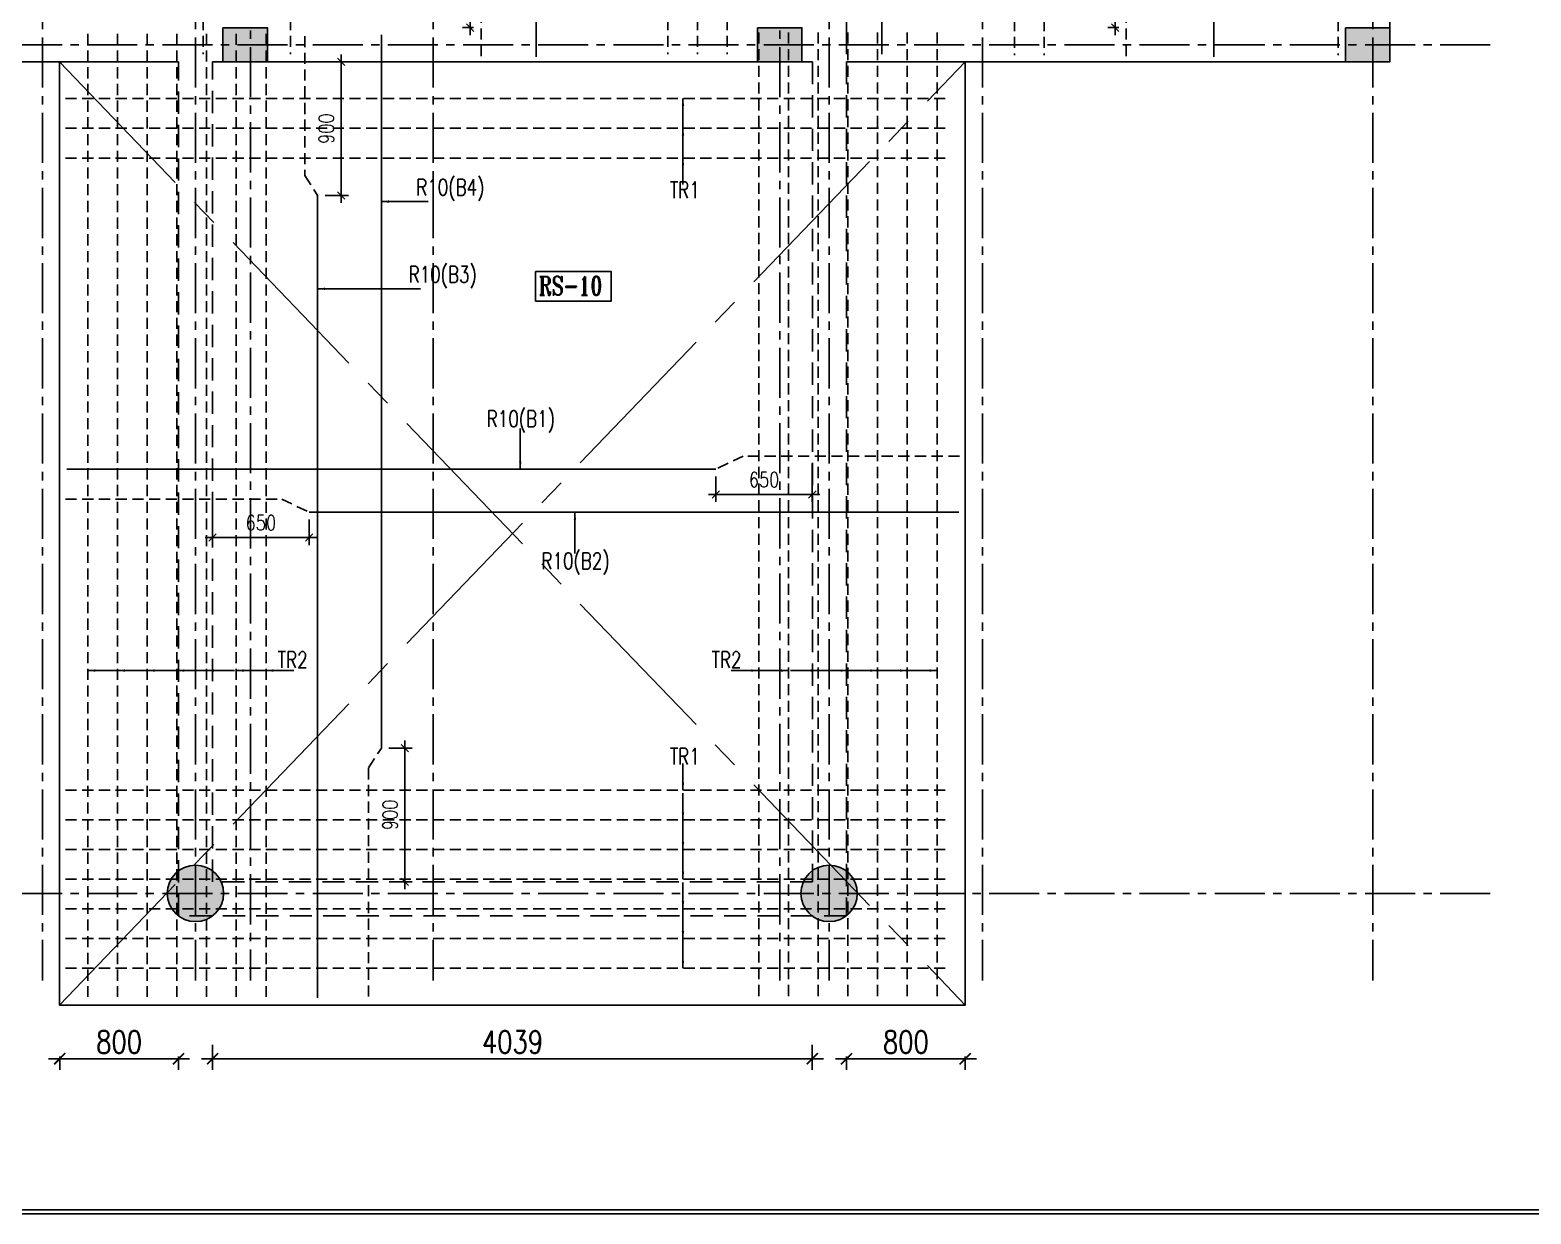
# Model space of a CAD drawing. Header units: millimetres. Extents: x 12977220 to 13113408, y -169657 to -55898.
# Drawn here: x 13070262 to 13080371, y -78142 to -70171 of the extents above; entities that cross this region are included whole.
import ezdxf

# ---------------------------------------------------------------- set-up
doc = ezdxf.new("R2010")
doc.units = ezdxf.units.MM
doc.header["$LTSCALE"] = 3
doc.header["$PDMODE"] = 66
for name, pattern in [('CENTER', [2, 1.25, -0.25, 0.25, -0.25]), ('CENTER2', [1.125, 0.75, -0.125, 0.125, -0.125]), ('HIDDEN', [0.375, 0.25, -0.125])]:
    doc.linetypes.add(name, pattern=pattern)
for name, color, linetype in [('BEAM', 7, 'Continuous'), ('COLUMN', 6, 'Continuous'), ('COLUMN NEW', 112, 'Continuous'), ('COLUMN-NAME', 83, 'Continuous'), ('DIM', 9, 'Continuous'), ('FOOTING', 60, 'Continuous'), ('GRID', 8, 'CENTER'), ('OUTER FRAME', 7, 'Continuous'), ('ROD', 211, 'Continuous'), ('text', 33, 'Continuous'), ('wal1', 1, 'Continuous'), ('WALL', 7, 'Continuous')]:
    doc.layers.add(name, color=color, linetype=linetype)
doc.styles.add('ROMAN', font='ROMANS.SHX', dxfattribs={"width": 0.8})
doc.styles.add('ROMANS', font='romans.shx', dxfattribs={"width": 0.8})
doc.styles.add('ROMANT', font='romant.shx', dxfattribs={"width": 0.75})
doc.styles.add('RS', font='romans.shx')
doc.styles.get("Standard").update_dxf_attribs({"font": 'ARIALBD.TTF', "height": 4.5})
doc.dimstyles.new('Copy of Copy(2) of Standard', dxfattribs={"dimtxt": 6, "dimasz": 4, "dimexe": 0, "dimexo": 0, "dimgap": 2, "dimtad": 1, "dimdec": 4, "dimzin": 3, "dimdsep": 46, "dimlunit": 4, "dimtxsty": 'Standard', "dimcen": 0.09, "dimclrt": 4, "dimadec": 0, "dimazin": 0, "dimtfac": 1, "dimtdec": 4, "dimtofl": 0, "dimtmove": 0, "dimatfit": 3, "dimfxl": 1, "dimtolj": 1, "dimtzin": 0, "dimarcsym": 0})
doc.dimstyles.new('Dim 150-1', dxfattribs={"dimtxt": 2.5, "dimasz": 1.25, "dimexe": 1.25, "dimexo": 1.25, "dimtad": 1, "dimdec": 0, "dimdsep": 46, "dimtxsty": 'ROMANS', "dimblk1": 'ARCHTICK', "dimblk2": 'ARCHTICK', "dimsah": 1, "dimcen": 3.125, "dimdle": 1.25, "dimclrd": 9, "dimclre": 9, "dimclrt": 123, "dimadec": 0, "dimazin": 0, "dimtfac": 1, "dimtdec": 0, "dimtmove": 2, "dimatfit": 2, "dimldrblk": 'DOT', "dimfxl": 100, "dimarcsym": 0})
doc.dimstyles.new('s100', dxfattribs={"dimtxt": 2, "dimasz": 1, "dimexe": 1, "dimexo": 1, "dimgap": 1, "dimtad": 1, "dimdec": 0, "dimzin": 0, "dimdsep": 46, "dimtxsty": 'RS', "dimblk": 'OBLIQUE', "dimcen": 0.09, "dimdle": 1, "dimclrd": 9, "dimclre": 9, "dimclrt": 123, "dimadec": 0, "dimazin": 0, "dimtfac": 1, "dimtdec": 0, "dimtix": 1, "dimtofl": 0, "dimtmove": 0, "dimatfit": 3, "dimldrblk": 'OBLIQUE', "dimfxl": 1, "dimtolj": 1, "dimtzin": 0, "dimarcsym": 0})

# ---------------------------------------------------------------- blocks, each defined once
blk = doc.blocks.new('C1 NEW')
at = {"layer": 'COLUMN NEW', "ltscale": 0.15}
for points in [[(115, 150), (-115, 150), (0, 0)], [(0, 0), (-115, 150), (-115, -150)], [(115, 150), (0, 0), (115, -150)], [(0, 0), (-115, -150), (115, -150)]]:
    blk.add_hatch(color=6, dxfattribs=at).paths.add_polyline_path(points)
at = {"layer": 'COLUMN NEW', "color": 6, "ltscale": 0.15}
blk.add_lwpolyline([(-115, -150), (115, -150), (115, 150), (-115, 150)], close=True, dxfattribs=at)
blk = doc.blocks.new('CC1NEW')
at = {"layer": 'COLUMN NEW', "ltscale": 0.15}
blk.add_hatch(color=6, dxfattribs=at).paths.add_polyline_path([(-190, 0, 1), (190, 0, 1)])
at = {"layer": 'COLUMN NEW', "color": 6, "ltscale": 0.15}
blk.add_circle((0, 0), 190, dxfattribs=at)
blk = doc.blocks.new('_ARCHTICK')
at = {"color": 0, "linetype": 'ByBlock', "const_width": 0.15}
blk.add_lwpolyline([(-0.5, -0.5), (0.5, 0.5)], dxfattribs=at)
blk = doc.blocks.new('*D675')
at = {"layer": 'Defpoints', "color": 0, "linetype": 'ByBlock', "ltscale": 500, "transparency": 16777216}
for p in [(13075761, -77006), (13076561, -77006), (13076561, -77097)]:
    blk.add_point(p, dxfattribs=at)
at = {"layer": 'WALL', "color": 9, "lineweight": -2, "ltscale": 500, "transparency": 16777216}
blk.add_line((13075686, -77097), (13076636, -77097), dxfattribs=at)
at = {"layer": 'WALL', "color": 9, "linetype": 'ByBlock', "lineweight": -2, "ltscale": 500, "transparency": 16777216}
for p, q in [((13075761, -77081), (13075761, -77172)), ((13076561, -77081), (13076561, -77172))]:
    blk.add_line(p, q, dxfattribs=at)
at = {"layer": 'WALL', "color": 9, "linetype": 'ByBlock', "lineweight": -2, "ltscale": 500, "transparency": 16777216, "xscale": 75, "yscale": 75, "zscale": 75, "rotation": 180}
blk.add_blockref('_ARCHTICK', (13075761, -77097), dxfattribs=at)
at = {"layer": 'WALL', "color": 9, "linetype": 'ByBlock', "lineweight": -2, "ltscale": 500, "transparency": 16777216, "xscale": 75, "yscale": 75, "zscale": 75}
blk.add_blockref('_ARCHTICK', (13076561, -77097), dxfattribs=at)
at = {"layer": 'WALL', "color": 6, "linetype": 'ByBlock', "ltscale": 500, "transparency": 16777216, "insert": (13076161, -76984), "char_height": 150, "attachment_point": 5, "style": 'ROMANS'}
blk.add_mtext('800', dxfattribs=at)
blk = doc.blocks.new('_Dot')
at = {"color": 0, "linetype": 'ByBlock', "lineweight": -2}
blk.add_line((-0.5, 0), (-1, 0), dxfattribs=at)
at = {"color": 0, "linetype": 'ByBlock', "const_width": 0.5}
blk.add_lwpolyline([(-0.25, 0, 1), (0.25, 0, 1)], format="xyb", close=True, dxfattribs=at)
blk = doc.blocks.new('*D677')
at = {"layer": 'Defpoints', "color": 0, "linetype": 'ByBlock', "ltscale": 500, "transparency": 16777216}
for p in [(13070462, -77006), (13071262, -77006), (13071262, -77097)]:
    blk.add_point(p, dxfattribs=at)
at = {"layer": 'WALL', "color": 9, "lineweight": -2, "ltscale": 500, "transparency": 16777216}
blk.add_line((13070387, -77097), (13071337, -77097), dxfattribs=at)
at = {"layer": 'WALL', "color": 9, "linetype": 'ByBlock', "lineweight": -2, "ltscale": 500, "transparency": 16777216}
for p, q in [((13070462, -77081), (13070462, -77172)), ((13071262, -77081), (13071262, -77172))]:
    blk.add_line(p, q, dxfattribs=at)
at = {"layer": 'WALL', "color": 9, "linetype": 'ByBlock', "lineweight": -2, "ltscale": 500, "transparency": 16777216, "xscale": 75, "yscale": 75, "zscale": 75, "rotation": 180}
blk.add_blockref('_ARCHTICK', (13070462, -77097), dxfattribs=at)
at = {"layer": 'WALL', "color": 9, "linetype": 'ByBlock', "lineweight": -2, "ltscale": 500, "transparency": 16777216, "xscale": 75, "yscale": 75, "zscale": 75}
blk.add_blockref('_ARCHTICK', (13071262, -77097), dxfattribs=at)
at = {"layer": 'WALL', "color": 6, "linetype": 'ByBlock', "ltscale": 500, "transparency": 16777216, "insert": (13070862, -76984), "char_height": 150, "attachment_point": 5, "style": 'ROMANS'}
blk.add_mtext('800', dxfattribs=at)
blk = doc.blocks.new('*D679')
at = {"layer": 'Defpoints', "color": 0, "linetype": 'ByBlock', "ltscale": 500, "transparency": 16777216}
for p in [(13071492, -76905), (13075531, -76905), (13075531, -77097)]:
    blk.add_point(p, dxfattribs=at)
at = {"layer": 'WALL', "color": 9, "linetype": 'ByBlock', "lineweight": -2, "ltscale": 500, "transparency": 16777216}
for p, q in [((13071492, -77003), (13071492, -77172)), ((13075531, -77003), (13075531, -77172))]:
    blk.add_line(p, q, dxfattribs=at)
at = {"layer": 'WALL', "color": 9, "lineweight": -2, "ltscale": 500, "transparency": 16777216}
blk.add_line((13071417, -77097), (13075606, -77097), dxfattribs=at)
at = {"layer": 'WALL', "color": 9, "linetype": 'ByBlock', "lineweight": -2, "ltscale": 500, "transparency": 16777216, "xscale": 75, "yscale": 75, "zscale": 75, "rotation": 180}
blk.add_blockref('_ARCHTICK', (13071492, -77097), dxfattribs=at)
at = {"layer": 'WALL', "color": 9, "linetype": 'ByBlock', "lineweight": -2, "ltscale": 500, "transparency": 16777216, "xscale": 75, "yscale": 75, "zscale": 75}
blk.add_blockref('_ARCHTICK', (13075531, -77097), dxfattribs=at)
at = {"layer": 'WALL', "color": 6, "linetype": 'ByBlock', "ltscale": 500, "transparency": 16777216, "insert": (13073512, -76984), "char_height": 150, "attachment_point": 5, "style": 'ROMANS'}
blk.add_mtext('4039', dxfattribs=at)
blk = doc.blocks.new('_Oblique')
at = {"color": 0, "linetype": 'ByBlock', "lineweight": -2}
blk.add_line((-0.5, -0.5), (0.5, 0.5), dxfattribs=at)
blk = doc.blocks.new('*D720')
at = {"layer": 'COLUMN-NAME', "color": 9, "linetype": 'Continuous', "lineweight": -2, "transparency": 16777216}
for p, q in [((13077682, -69705), (13077521, -69705)), ((13077571, -70205), (13077571, -69655)), ((13077595, -70155), (13077521, -70155))]:
    blk.add_line(p, q, dxfattribs=at)
at = {"layer": 'Defpoints', "color": 0, "linetype": 'Continuous', "transparency": 16777216}
for p in [(13077571, -69705), (13077732, -69705), (13077645, -70155)]:
    blk.add_point(p, dxfattribs=at)
at = {"layer": 'COLUMN-NAME', "color": 9, "linetype": 'Continuous', "lineweight": -2, "transparency": 16777216, "xscale": 50, "yscale": 50, "zscale": 50}
for p, rotation in [((13077571, -69705), 90), ((13077571, -70155), 270)]:
    blk.add_blockref('_Oblique', p, dxfattribs=dict(at, rotation=rotation))
at = {"layer": 'COLUMN-NAME', "color": 6, "linetype": 'Continuous', "transparency": 16777216, "insert": (13077471, -69855), "char_height": 100, "attachment_point": 5, "rotation": 90, "style": 'ROMAN'}
blk.add_mtext('\\A1;450', dxfattribs=at)
blk = doc.blocks.new('*D725')
at = {"layer": 'COLUMN-NAME', "color": 9, "linetype": 'Continuous', "lineweight": -2, "transparency": 16777216}
for p, q in [((13073226, -70205), (13073226, -69605)), ((13073337, -69655), (13073176, -69655)), ((13073250, -70155), (13073176, -70155))]:
    blk.add_line(p, q, dxfattribs=at)
at = {"layer": 'Defpoints', "color": 0, "linetype": 'Continuous', "transparency": 16777216}
for p in [(13073226, -69655), (13073387, -69655), (13073300, -70155)]:
    blk.add_point(p, dxfattribs=at)
at = {"layer": 'COLUMN-NAME', "color": 9, "linetype": 'Continuous', "lineweight": -2, "transparency": 16777216, "xscale": 50, "yscale": 50, "zscale": 50}
for p, rotation in [((13073226, -69655), 90), ((13073226, -70155), 270)]:
    blk.add_blockref('_Oblique', p, dxfattribs=dict(at, rotation=rotation))
at = {"layer": 'COLUMN-NAME', "color": 6, "linetype": 'Continuous', "transparency": 16777216, "insert": (13073126, -69922), "char_height": 100, "attachment_point": 5, "rotation": 90, "style": 'ROMAN'}
blk.add_mtext('\\A1;500', dxfattribs=at)
blk = doc.blocks.new('*D732')
at = {"layer": 'COLUMN-NAME', "color": 9, "linetype": 'Continuous', "lineweight": -2, "transparency": 16777216}
for p, q in [((13072358, -70335), (13072358, -71335)), ((13072258, -70385), (13072408, -70385)), ((13072249, -71285), (13072408, -71285))]:
    blk.add_line(p, q, dxfattribs=at)
at = {"layer": 'Defpoints', "color": 0, "linetype": 'Continuous', "transparency": 16777216}
for p in [(13072208, -70385), (13072199, -71285), (13072358, -71285)]:
    blk.add_point(p, dxfattribs=at)
at = {"layer": 'COLUMN-NAME', "color": 9, "linetype": 'Continuous', "lineweight": -2, "transparency": 16777216, "xscale": 50, "yscale": 50, "zscale": 50}
for p, rotation in [((13072358, -70385), 90), ((13072358, -71285), 270)]:
    blk.add_blockref('_Oblique', p, dxfattribs=dict(at, rotation=rotation))
at = {"layer": 'COLUMN-NAME', "color": 6, "linetype": 'Continuous', "transparency": 16777216, "insert": (13072258, -70835), "char_height": 100, "attachment_point": 5, "rotation": 90, "style": 'ROMAN'}
blk.add_mtext('\\A1;900', dxfattribs=at)
blk = doc.blocks.new('*D733')
at = {"layer": 'COLUMN-NAME', "color": 9, "linetype": 'Continuous', "lineweight": -2, "transparency": 16777216}
for p, q in [((13072679, -75005), (13072837, -75005)), ((13072787, -75955), (13072787, -74955)), ((13072687, -75905), (13072837, -75905))]:
    blk.add_line(p, q, dxfattribs=at)
at = {"layer": 'Defpoints', "color": 0, "linetype": 'Continuous', "transparency": 16777216}
for p in [(13072629, -75005), (13072787, -75005), (13072637, -75905)]:
    blk.add_point(p, dxfattribs=at)
at = {"layer": 'COLUMN-NAME', "color": 9, "linetype": 'Continuous', "lineweight": -2, "transparency": 16777216, "xscale": 50, "yscale": 50, "zscale": 50}
for p, rotation in [((13072787, -75005), 90), ((13072787, -75905), 270)]:
    blk.add_blockref('_Oblique', p, dxfattribs=dict(at, rotation=rotation))
at = {"layer": 'COLUMN-NAME', "color": 6, "linetype": 'Continuous', "transparency": 16777216, "insert": (13072687, -75455), "char_height": 100, "attachment_point": 5, "rotation": 90, "style": 'ROMAN'}
blk.add_mtext('\\A1;900', dxfattribs=at)
blk = doc.blocks.new('*D734')
at = {"layer": 'COLUMN-NAME', "color": 9, "linetype": 'Continuous', "lineweight": -2, "transparency": 16777216}
for p, q in [((13071492, -73380), (13071492, -73638)), ((13072142, -73467), (13072142, -73638)), ((13071442, -73588), (13072192, -73588))]:
    blk.add_line(p, q, dxfattribs=at)
at = {"layer": 'Defpoints', "color": 0, "linetype": 'Continuous', "transparency": 16777216}
for p in [(13071492, -73330), (13072142, -73417), (13072142, -73588)]:
    blk.add_point(p, dxfattribs=at)
at = {"layer": 'COLUMN-NAME', "color": 9, "linetype": 'Continuous', "lineweight": -2, "transparency": 16777216, "xscale": 50, "yscale": 50, "zscale": 50, "rotation": 180}
blk.add_blockref('_Oblique', (13071492, -73588), dxfattribs=at)
at = {"layer": 'COLUMN-NAME', "color": 9, "linetype": 'Continuous', "lineweight": -2, "transparency": 16777216, "xscale": 50, "yscale": 50, "zscale": 50}
blk.add_blockref('_Oblique', (13072142, -73588), dxfattribs=at)
at = {"layer": 'COLUMN-NAME', "color": 6, "linetype": 'Continuous', "transparency": 16777216, "insert": (13071817, -73488), "char_height": 100, "attachment_point": 5, "style": 'ROMAN'}
blk.add_mtext('\\A1;650', dxfattribs=at)
blk = doc.blocks.new('*D735')
at = {"layer": 'COLUMN-NAME', "color": 9, "linetype": 'Continuous', "lineweight": -2, "transparency": 16777216}
for p, q in [((13074881, -73177), (13074881, -73348)), ((13075531, -73090), (13075531, -73348)), ((13075581, -73298), (13074831, -73298))]:
    blk.add_line(p, q, dxfattribs=at)
at = {"layer": 'Defpoints', "color": 0, "linetype": 'Continuous', "transparency": 16777216}
for p in [(13075531, -73040), (13074881, -73127), (13074881, -73298)]:
    blk.add_point(p, dxfattribs=at)
at = {"layer": 'COLUMN-NAME', "color": 9, "linetype": 'Continuous', "lineweight": -2, "transparency": 16777216, "xscale": 50, "yscale": 50, "zscale": 50, "rotation": 180}
blk.add_blockref('_Oblique', (13074881, -73298), dxfattribs=at)
at = {"layer": 'COLUMN-NAME', "color": 9, "linetype": 'Continuous', "lineweight": -2, "transparency": 16777216, "xscale": 50, "yscale": 50, "zscale": 50}
blk.add_blockref('_Oblique', (13075531, -73298), dxfattribs=at)
at = {"layer": 'COLUMN-NAME', "color": 6, "linetype": 'Continuous', "transparency": 16777216, "insert": (13075206, -73198), "char_height": 100, "attachment_point": 5, "style": 'ROMAN'}
blk.add_mtext('\\A1;650', dxfattribs=at)

msp = doc.modelspace()

# ---------------------------------------------------------------- linework, layer by layer
at = {"layer": 'BEAM', "color": 1, "linetype": 'ByBlock', "ltscale": 500}
for p, q in [((13079421.3, -61385.2), (13079421.3, -70385.2)), ((13070461.3, -70385.2), (13067601.3, -70385.2)), ((13071262.1, -70385.2), (13070461.3, -70385.2)), ((13075531.3, -70385.2), (13071492.1, -70385.2)), ((13076561.3, -70385.2), (13075761.3, -70385.2)), ((13079421.3, -70385.2), (13076561.3, -70385.2))]:
    msp.add_line(p, q, dxfattribs=at)
msp.add_lwpolyline([(13070461.3, -70385.2), (13070461.3, -76735.2), (13076561.3, -76735.2), (13076561.3, -70385.2)], dxfattribs=at)
at = {"layer": 'COLUMN', "color": 8, "linetype": 'CENTER2', "ltscale": 500}
for p, q in [((13070461.3, -76735.2), (13076561.3, -70385.2)), ((13070461.3, -70385.2), (13076561.3, -76735.2))]:
    msp.add_line(p, q, dxfattribs=at)
at = {"layer": 'FOOTING', "color": 4, "linetype": 'ByBlock'}
msp.add_lwpolyline([(13073666.6, -71797.8), (13074177.1, -71797.8), (13074177.1, -71995.4), (13073666.6, -71995.4)], close=True, dxfattribs=at)
at = {"layer": 'GRID', "linetype": 'CENTER2', "ltscale": 150}
for p, q in [((13070346.3, -57059), (13070346.3, -76570.9)), ((13071376.3, -57059), (13071376.3, -76570.9)), ((13072976.3, -57059), (13072976.3, -76570.9)), ((13075643.9, -57059), (13075643.9, -76570.9)), ((13076676.3, -57059), (13076676.3, -76570.9)), ((13079306.3, -57059), (13079306.3, -76570.9)), ((13071746.3, -57629.5), (13071746.3, -76570.9)), ((13075311.3, -57629.5), (13075311.3, -76570.9)), ((13080097.1, -70270.2), (13066231.1, -70270.2)), ((13080097.1, -75983.3), (13066231.1, -75983.3))]:
    msp.add_line(p, q, dxfattribs=at)
at = {"layer": 'OUTER FRAME'}
for points in [[(13065170, -78141.6), (13065170, -55897.5), (13096629.5, -55897.5), (13096629.5, -78141.6)], [(13065198.5, -78113.1), (13065198.5, -55926.1), (13096600.9, -55926.1), (13096600.9, -78113.1)]]:
    msp.add_lwpolyline(points, close=True, dxfattribs=at)
at = {"layer": 'ROD', "color": 2, "linetype": 'HIDDEN', "ltscale": 100}
for p, q in [((13071428.5, -66047.6), (13071428.5, -70333.1)), ((13072017.6, -66047.6), (13072017.6, -70333.1)), ((13074558.5, -66047.6), (13074558.5, -70333.1)), ((13074758.5, -66047.6), (13074758.5, -70333.1)), ((13074958.5, -66047.6), (13074958.5, -70333.1)), ((13076892.5, -66054.3), (13076892.5, -70340.7)), ((13077092.5, -66054.3), (13077092.5, -70340.7)), ((13079073, -66054.3), (13079073, -70340.7)), ((13073299.8, -70347.8), (13073299.8, -69789)), ((13077644.6, -70347.8), (13077644.6, -69839)), ((13070651.7, -70196.3), (13070651.7, -76680.9)), ((13070851.7, -70196.3), (13070851.7, -76680.9)), ((13071051.7, -70196.3), (13071051.7, -76680.9)), ((13071251.7, -70196.3), (13071251.7, -76680.9)), ((13071451.7, -70196.3), (13071451.7, -76680.9)), ((13071651.7, -70196.3), (13071651.7, -76680.9)), ((13071851.7, -70196.3), (13071851.7, -76680.9)), ((13072112.4, -70211.7), (13072112.4, -71151.4)), ((13075170.8, -70187), (13075170.8, -76680.9)), ((13075370.8, -70187), (13075370.8, -76680.9)), ((13075570.8, -70187), (13075570.8, -76680.9)), ((13075770.8, -70187), (13075770.8, -76680.9)), ((13075970.8, -70187), (13075970.8, -76680.9)), ((13076170.8, -70187), (13076170.8, -76680.9)), ((13076370.8, -70187), (13076370.8, -76680.9)), ((13070501.3, -70632.7), (13076434.6, -70632.7)), ((13070501.3, -70832.7), (13076434.6, -70832.7)), ((13070501.3, -71032.7), (13076434.6, -71032.7)), ((13072112.4, -71151.4), (13072199.4, -71285.2)), ((13075065.1, -73039.7), (13074881.3, -73126.7)), ((13076522.1, -73039.7), (13075065.1, -73039.7)), ((13070501.3, -73329.7), (13071958.3, -73329.7)), ((13071958.3, -73329.7), (13072142.1, -73416.7)), ((13072542.2, -75139), (13072629.2, -75005.2)), ((13072542.2, -76678.2), (13072542.2, -75139)), ((13070501.3, -75287.7), (13076434.6, -75287.7)), ((13070501.3, -75487.7), (13076434.6, -75487.7)), ((13070501.3, -75687.7), (13076434.6, -75687.7)), ((13070501.3, -75887.7), (13076434.6, -75887.7)), ((13070501.3, -76087.7), (13076434.6, -76087.7)), ((13070501.3, -76287.7), (13076434.6, -76287.7)), ((13070501.3, -76487.7), (13076434.6, -76487.7))]:
    msp.add_line(p, q, dxfattribs=at)
at = {"layer": 'ROD', "color": 2}
for p, q in [((13075761.7, -66047.6), (13075761.7, -70333.1)), ((13075998.6, -66047.6), (13075998.6, -70333.1)), ((13073671.2, -67270.2), (13073671.2, -70351.2)), ((13078234.6, -67270.2), (13078234.6, -70351.2)), ((13072629.2, -75005.2), (13072629.2, -70203.8)), ((13072199.4, -71285.2), (13072199.4, -76687)), ((13074881.3, -73126.7), (13070511, -73126.7)), ((13072142.1, -73416.7), (13076516.9, -73416.7))]:
    msp.add_line(p, q, dxfattribs=at)
at = {"layer": 'wal1', "linetype": 'HIDDEN', "ltscale": 200}
for p, q in [((13071262.1, -76135.2), (13071262.1, -70385.2)), ((13071492.1, -75905.2), (13071492.1, -70385.2)), ((13075531.3, -70385.2), (13075531.3, -75905.2)), ((13075761.3, -70385.2), (13075761.3, -76135.2)), ((13075531.3, -75905.2), (13071492.1, -75905.2)), ((13075761.3, -76135.2), (13071262.1, -76135.2))]:
    msp.add_line(p, q, dxfattribs=at)

# ---------------------------------------------------------------- block references
at = {"layer": 'COLUMN NEW', "rotation": 270}
for p in [(13071711.3, -70270.2), (13075311.3, -70270.2), (13079271.3, -70270.2)]:
    msp.add_blockref('C1 NEW', p, dxfattribs=at)
at = {"layer": 'COLUMN NEW'}
for p in [(13071376.3, -75983.3), (13075643.9, -75983.3)]:
    msp.add_blockref('CC1NEW', p, dxfattribs=at)

# ---------------------------------------------------------------- texts
at = {"layer": 'FOOTING', "color": 4, "linetype": 'ByBlock', "style": 'ROMANT', "width": 0.75}
msp.add_text('RS-10', height=125, dxfattribs=at).set_placement((13073686.9, -71955.1))
at = {"layer": 'text', "color": 6, "linetype": 'ByBlock', "style": 'ROMANT', "width": 0.75}
for s, p in [('R10(B4)', (13072863.3, -71284.6)), ('TR1', (13074571.2, -71302.5)), ('R10(B3)', (13072812, -71871.9)), ('R10(B1)', (13073338.7, -72843)), ('R10(B2)', (13073707, -73799.7)), ('TR2', (13071930.9, -74465.4)), ('TR2', (13074852.1, -74465.4)), ('TR1', (13074571.2, -75116.2))]:
    msp.add_text(s, height=110, dxfattribs=at).set_placement(p)

# ---------------------------------------------------------------- dimensions: what is measured, and where the dimension line sits
at = {"layer": 'COLUMN-NAME', "color": 6, "linetype": 'Continuous'}
for base, p1, p2, angle, picture, middle in [((13073226.4, -69655.2), (13073300.5, -70155.2), (13073386.8, -69655.2), 90, '*D725', (13073226.4, -69921.9)), ((13077571.2, -69705.2), (13077645.3, -70155.2), (13077731.6, -69705.2), 90, '*D720', (13077571.2, -69855.2)), ((13072357.7, -71285.2), (13072207.7, -70385.2), (13072199.4, -71285.2), 270, '*D732', (13072357.7, -70835.2)), ((13072787.5, -75005.2), (13072637.5, -75905.2), (13072629.2, -75005.2), 90, '*D733', (13072787.5, -75455.2))]:
    dim = msp.add_linear_dim(base=base, p1=p1, p2=p2, angle=angle, dimstyle='s100', override={"dimscale": 50, "dimtxsty": 'ROMAN', "dimclrt": 6}, dxfattribs=at)
    dim.commit()
    dim.dimension.update_dxf_attribs({"geometry": picture, "text_midpoint": middle, "dimtype": 160})
dim = msp.add_linear_dim(base=(13074881.3, -73297.8), p1=(13075531.3, -73039.7), p2=(13074881.3, -73126.7), angle=180, dimstyle='s100', override={"dimscale": 50, "dimtxsty": 'ROMAN', "dimclrt": 6}, dxfattribs=at)
dim.commit()
dim.dimension.update_dxf_attribs({"geometry": '*D735', "text_midpoint": (13075206.3, -73197.8)})
dim = msp.add_linear_dim(base=(13072142.1, -73587.7), p1=(13071492.1, -73329.7), p2=(13072142.1, -73416.7), dimstyle='s100', override={"dimscale": 50, "dimtxsty": 'ROMAN', "dimclrt": 6}, dxfattribs=at)
dim.commit()
dim.dimension.update_dxf_attribs({"geometry": '*D734', "text_midpoint": (13071817.1, -73487.7)})
at = {"layer": 'WALL', "color": 3, "linetype": 'ByBlock', "ltscale": 500}
for base, p1, p2, picture, middle in [((13071262.1, -77096.8), (13070462.1, -77005.5), (13071262.1, -77005.5), '*D677', (13070862.1, -76984.3)), ((13075531.3, -77096.8), (13071492.1, -76905.5), (13075531.3, -76905.5), '*D679', (13073511.7, -76984.3)), ((13076561.3, -77096.8), (13075761.3, -77005.5), (13076561.3, -77005.5), '*D675', (13076161.3, -76984.3))]:
    dim = msp.add_linear_dim(base=base, p1=p1, p2=p2, dimstyle='Dim 150-1', override={"dimscale": 75, "dimtxt": 2, "dimasz": 1, "dimexe": 1, "dimexo": 1, "dimgap": 0.5, "dimpost": '\\X', "dimcen": 2.5, "dimdle": 1, "dimclrt": 6, "dimfxl": 1.25, "dimfxlon": 1}, dxfattribs=at)
    dim.commit()
    dim.dimension.update_dxf_attribs({"geometry": picture, "text_midpoint": middle})

# ---------------------------------------------------------------- leaders
at = {"layer": 'DIM'}
for points in [[(13074659.9, -70632.7), (13074659.9, -71210.7)], [(13074659.9, -70832.7), (13074659.9, -71210.7)], [(13074659.9, -71032.7), (13074659.9, -71210.7)], [(13072629.2, -71326), (13072943.9, -71326)], [(13072199.4, -71913.3), (13072892.6, -71913.3)], [(13073563.9, -73126.7), (13073563.9, -72853.8)], [(13073932.2, -73416.7), (13073932.2, -73694.6)], [(13070651.7, -74483.3), (13071038.4, -74483.3)], [(13070851.7, -74483.3), (13071238.4, -74483.3)], [(13071051.7, -74483.3), (13071438.4, -74483.3)], [(13071051.7, -74483.3), (13071238.4, -74483.3)], [(13071251.7, -74483.3), (13071638.4, -74483.3)], [(13071451.7, -74483.3), (13071638.4, -74483.3)], [(13071651.7, -74483.3), (13072038.4, -74483.3)], [(13071851.7, -74483.3), (13072038.4, -74483.3)], [(13075370.8, -74483.3), (13074984.2, -74483.3)], [(13075170.8, -74483.3), (13074984.2, -74483.3)], [(13075770.8, -74483.3), (13075384.2, -74483.3)], [(13075570.8, -74483.3), (13075384.2, -74483.3)], [(13075970.8, -74483.3), (13075584.2, -74483.3)], [(13076170.8, -74483.3), (13075784.2, -74483.3)], [(13075970.8, -74483.3), (13075784.2, -74483.3)], [(13076370.8, -74483.3), (13075984.2, -74483.3)], [(13074659.9, -75287.7), (13074659.9, -75109.7)], [(13074659.9, -75887.7), (13074659.9, -75309.7)], [(13074659.9, -75687.7), (13074659.9, -75309.7)], [(13074659.9, -75487.7), (13074659.9, -75309.7)], [(13074659.9, -76487.7), (13074659.9, -75909.7)], [(13074659.9, -76287.7), (13074659.9, -75909.7)], [(13074659.9, -76087.7), (13074659.9, -75909.7)]]:
    msp.add_leader(points, dimstyle='Copy of Copy(2) of Standard', override={"dimtxt": 10, "dimasz": 50, "dimtmove": 2}, dxfattribs=at)

doc.saveas('drawing.dxf')
